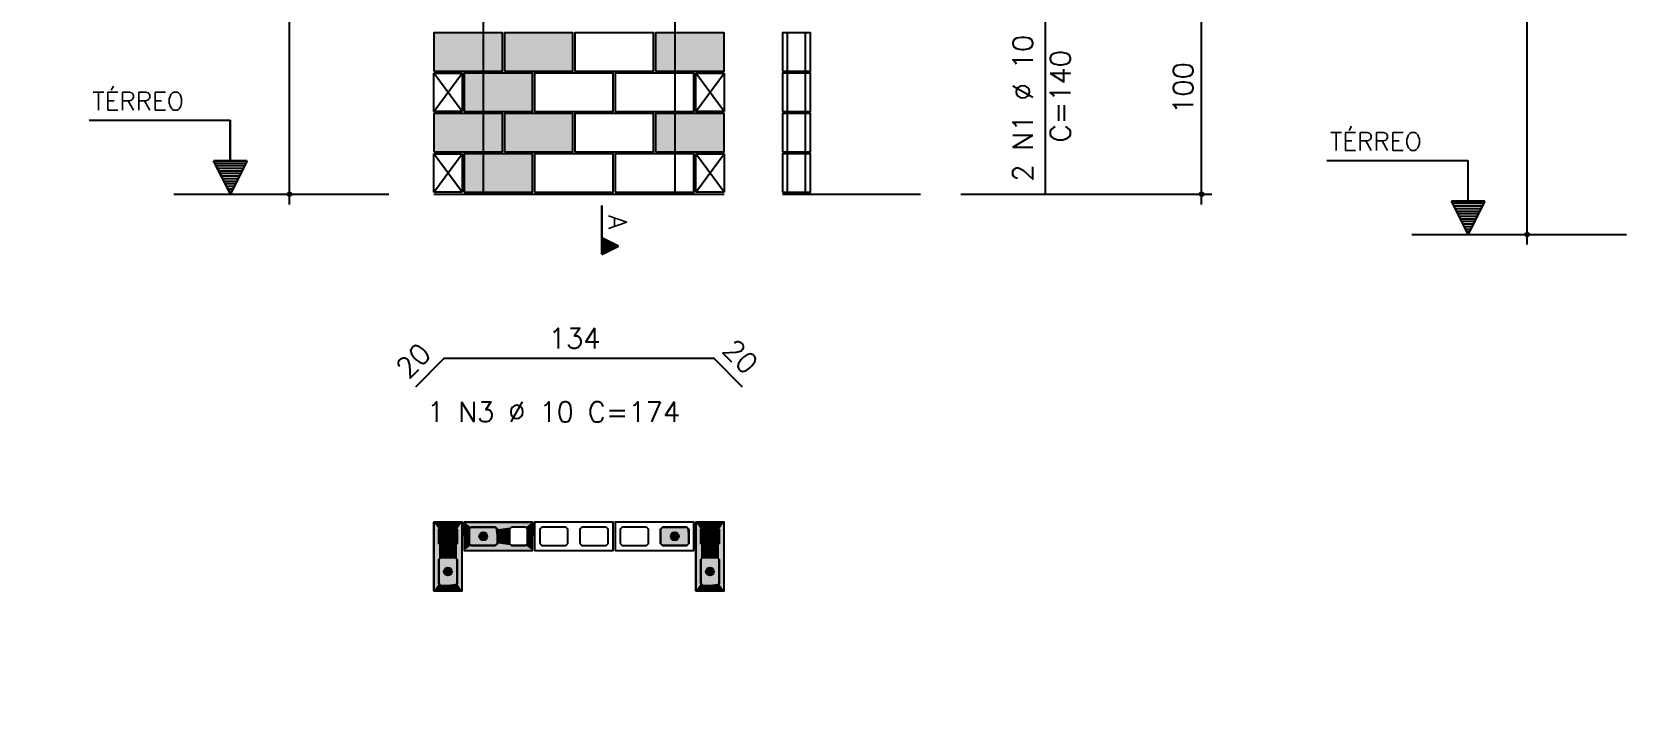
# Model space of a CAD drawing. Extents: x -1.9 to 86, y -1.6 to 60.9.
# Drawn here: x 22.69 to 38.54, y 44.03 to 50.63 of the extents above; entities that cross this region are included whole.
import ezdxf

# ---------------------------------------------------------------- set-up
doc = ezdxf.new("R2010")
doc.units = 0
doc.header["$MEASUREMENT"] = 0
for name, color, linetype in [('PENA_01', 1, 'CONTINUOUS'), ('PENA_02', 2, 'CONTINUOUS'), ('PENA_03', 3, 'CONTINUOUS'), ('PENA_05', 5, 'CONTINUOUS'), ('PENA_11', 252, 'CONTINUOUS'), ('PENA_21', 100, 'CONTINUOUS')]:
    doc.layers.add(name, color=color, linetype=linetype)
doc.styles.get("Standard").update_dxf_attribs({"font": 'ROMANS.SHX'})

msp = doc.modelspace()

# ---------------------------------------------------------------- linework, layer by layer
at = {"layer": 'PENA_01', "linetype": 'Continuous'}
for p, q in [((24.095941, 49.021519), (26.226805, 49.021519)), ((36.376084, 48.621719), (38.506948, 48.621719))]:
    msp.add_line(p, q, dxfattribs=at)
for points in [[(26.724297, 45.697607), (26.724297, 45.557607), (26.744297, 45.537607), (26.884297, 45.537607), (26.904297, 45.557607), (26.904297, 45.697607), (26.884297, 45.717607), (26.744297, 45.717607), (26.724297, 45.697607)], [(27.284297, 45.717607), (27.044297, 45.717607), (27.024297, 45.697607), (27.024297, 45.557607), (27.044297, 45.537607), (27.284297, 45.537607), (27.304297, 45.557607), (27.304297, 45.697607), (27.284297, 45.717607)], [(27.584297, 45.717607), (27.444297, 45.717607), (27.424297, 45.697607), (27.424297, 45.557607), (27.444297, 45.537607), (27.584297, 45.537607), (27.604297, 45.557607), (27.604297, 45.697607), (27.584297, 45.717607)], [(27.724297, 45.557607), (27.744297, 45.537607), (27.984297, 45.537607), (28.004297, 45.557607), (28.004297, 45.697607), (27.984297, 45.717607), (27.744297, 45.717607), (27.724297, 45.697607), (27.724297, 45.557607)], [(28.124297, 45.557607), (28.144297, 45.537607), (28.384297, 45.537607), (28.404297, 45.557607), (28.404297, 45.697607), (28.384297, 45.717607), (28.144297, 45.717607), (28.124297, 45.697607), (28.124297, 45.557607)], [(28.524297, 45.557607), (28.544297, 45.537607), (28.784297, 45.537607), (28.804297, 45.557607), (28.804297, 45.697607), (28.784297, 45.717607), (28.544297, 45.717607), (28.524297, 45.697607), (28.524297, 45.557607)], [(28.924297, 45.557607), (28.944297, 45.537607), (29.184297, 45.537607), (29.204297, 45.557607), (29.204297, 45.697607), (29.184297, 45.717607), (28.944297, 45.717607), (28.924297, 45.697607), (28.924297, 45.557607)], [(29.323774, 45.697607), (29.323774, 45.557607), (29.343774, 45.537607), (29.483774, 45.537607), (29.503774, 45.557607), (29.503774, 45.697607), (29.483774, 45.717607), (29.343774, 45.717607), (29.323774, 45.697607)], [(26.724297, 45.397607), (26.724297, 45.157607), (26.744297, 45.137607), (26.884297, 45.137607), (26.904297, 45.157607), (26.904297, 45.397607), (26.884297, 45.417607), (26.744297, 45.417607), (26.724297, 45.397607)], [(29.323774, 45.397607), (29.323774, 45.157607), (29.343774, 45.137607), (29.483774, 45.137607), (29.503774, 45.157607), (29.503774, 45.397607), (29.483774, 45.417607), (29.343774, 45.417607), (29.323774, 45.397607)]]:
    msp.add_lwpolyline(points, dxfattribs=at)
at = {"layer": 'PENA_02', "linetype": 'Continuous'}
for p, q in [((26.674297, 49.841519), (26.674297, 50.221519)), ((26.674297, 50.221519), (26.954297, 50.221519)), ((26.954297, 50.221519), (26.954297, 49.841519)), ((29.274297, 49.841519), (29.274297, 50.221519)), ((29.274297, 50.221519), (29.554297, 50.221519)), ((29.554297, 50.221519), (29.554297, 49.841519)), ((26.954297, 49.841519), (26.674297, 49.841519)), ((29.554297, 49.841519), (29.274297, 49.841519)), ((26.674297, 49.041519), (26.674297, 49.421519)), ((26.674297, 49.421519), (26.954297, 49.421519)), ((26.954297, 49.421519), (26.954297, 49.041519)), ((29.274297, 49.041519), (29.274297, 49.421519)), ((29.274297, 49.421519), (29.554297, 49.421519)), ((29.554297, 49.421519), (29.554297, 49.041519)), ((26.954297, 49.041519), (26.674297, 49.041519)), ((26.674297, 49.021519), (29.554297, 49.021519)), ((29.554297, 49.041519), (29.274297, 49.041519))]:
    msp.add_line(p, q, dxfattribs=at)
for points in [[(26.674297, 50.241519), (27.354297, 50.241519), (27.354297, 50.621519), (26.674297, 50.621519), (26.674297, 50.241519)], [(27.374297, 50.241519), (28.054297, 50.241519), (28.054297, 50.621519), (27.374297, 50.621519), (27.374297, 50.241519)], [(28.074297, 50.241519), (28.854297, 50.241519), (28.854297, 50.621519), (28.074297, 50.621519), (28.074297, 50.241519)], [(28.874297, 50.241519), (29.554297, 50.241519), (29.554297, 50.621519), (28.874297, 50.621519), (28.874297, 50.241519)], [(26.974297, 49.841519), (27.654297, 49.841519), (27.654297, 50.221519), (26.974297, 50.221519), (26.974297, 49.841519)], [(27.674297, 49.841519), (28.454297, 49.841519), (28.454297, 50.221519), (27.674297, 50.221519), (27.674297, 49.841519)], [(28.474297, 49.841519), (29.254297, 49.841519), (29.254297, 50.221519), (28.474297, 50.221519), (28.474297, 49.841519)], [(26.674297, 49.441519), (27.354297, 49.441519), (27.354297, 49.821519), (26.674297, 49.821519), (26.674297, 49.441519)], [(27.374297, 49.441519), (28.054297, 49.441519), (28.054297, 49.821519), (27.374297, 49.821519), (27.374297, 49.441519)], [(28.074297, 49.441519), (28.854297, 49.441519), (28.854297, 49.821519), (28.074297, 49.821519), (28.074297, 49.441519)], [(28.874297, 49.441519), (29.554297, 49.441519), (29.554297, 49.821519), (28.874297, 49.821519), (28.874297, 49.441519)], [(26.974297, 49.041519), (27.654297, 49.041519), (27.654297, 49.421519), (26.974297, 49.421519), (26.974297, 49.041519)], [(27.674297, 49.041519), (28.454297, 49.041519), (28.454297, 49.421519), (27.674297, 49.421519), (27.674297, 49.041519)], [(28.474297, 49.041519), (29.254297, 49.041519), (29.254297, 49.421519), (28.474297, 49.421519), (28.474297, 49.041519)], [(26.674297, 45.767607), (26.674297, 45.087607), (26.954297, 45.087607), (26.954297, 45.767607), (26.674297, 45.767607)], [(27.654297, 45.767607), (26.974297, 45.767607), (26.974297, 45.487607), (27.654297, 45.487607), (27.654297, 45.767607)], [(27.674297, 45.487607), (28.454297, 45.487607), (28.454297, 45.767607), (27.674297, 45.767607), (27.674297, 45.487607)], [(28.474297, 45.487607), (29.254297, 45.487607), (29.254297, 45.767607), (28.474297, 45.767607), (28.474297, 45.487607)], [(29.273774, 45.767607), (29.273774, 45.087607), (29.553774, 45.087607), (29.553774, 45.767607), (29.273774, 45.767607)]]:
    msp.add_lwpolyline(points, dxfattribs=at)
for centre, radius in [((25.242087, 49.021519), 0.02), ((25.242087, 49.021519), 0.01), ((34.292267, 49.021519), 0.02), ((34.292267, 49.021519), 0.01), ((37.52223, 48.621719), 0.02), ((37.52223, 48.621719), 0.01)]:
    msp.add_circle(centre, radius, dxfattribs=at)
at = {"layer": 'PENA_03', "linetype": 'Continuous'}
for p, q in [((25.242087, 48.920986), (25.242087, 54.961519)), ((34.292267, 48.920986), (34.292267, 54.861519)), ((37.52223, 48.521186), (37.52223, 54.561719)), ((30.182272, 50.241519), (30.182272, 50.621519)), ((30.362272, 50.241519), (30.362272, 50.621519)), ((26.954297, 49.841519), (26.674297, 50.221519)), ((26.674297, 49.841519), (26.954297, 50.221519)), ((29.554297, 49.841519), (29.274297, 50.221519)), ((29.274297, 49.841519), (29.554297, 50.221519)), ((30.182272, 49.841519), (30.182272, 50.221519)), ((30.362272, 49.841519), (30.362272, 50.221519)), ((30.182272, 49.441519), (30.182272, 49.821519)), ((30.362272, 49.441519), (30.362272, 49.821519)), ((24.65494, 49.753384), (23.25494, 49.753384)), ((24.65494, 49.353384), (24.65494, 49.753384)), ((24.65634, 49.353384), (24.65634, 49.754784)), ((24.65564, 49.021519), (24.489707, 49.353384)), ((24.489707, 49.353384), (24.65494, 49.353384)), ((24.65564, 49.024641), (24.491963, 49.351993)), ((24.819316, 49.351993), (24.491963, 49.351993)), ((24.808808, 49.327856), (24.50247, 49.327856)), ((24.821572, 49.353384), (24.65564, 49.021519)), ((24.819316, 49.351994), (24.65564, 49.02464)), ((24.65634, 49.353384), (24.821572, 49.353384)), ((26.954297, 49.041519), (26.674297, 49.421519)), ((26.674297, 49.041519), (26.954297, 49.421519)), ((29.554297, 49.041519), (29.274297, 49.421519)), ((29.274297, 49.041519), (29.554297, 49.421519)), ((30.182272, 49.041519), (30.182272, 49.421519)), ((30.362272, 49.041519), (30.362272, 49.421519)), ((36.935083, 49.353584), (35.535083, 49.353584)), ((36.935083, 48.953584), (36.935083, 49.353584)), ((36.936483, 48.953584), (36.936483, 49.354984)), ((24.796044, 49.302328), (24.515235, 49.302328)), ((24.78328, 49.2768), (24.527999, 49.2768)), ((24.770516, 49.251272), (24.540763, 49.251272)), ((24.757752, 49.225744), (24.553527, 49.225744)), ((24.744988, 49.200216), (24.566291, 49.200216)), ((24.732224, 49.174688), (24.579055, 49.174688)), ((24.71946, 49.14916), (24.591819, 49.14916)), ((24.706696, 49.123632), (24.604583, 49.123632)), ((24.693932, 49.098104), (24.617347, 49.098104)), ((24.681168, 49.072575), (24.630111, 49.072575)), ((24.668404, 49.047047), (24.642876, 49.047047)), ((30.132272, 49.021519), (31.502951, 49.021519)), ((31.902951, 49.021519), (34.392267, 49.021519)), ((28.340945, 48.910661), (28.340945, 48.424279)), ((28.341641, 48.589864), (28.341641, 48.910661)), ((36.935783, 48.621719), (36.76985, 48.953584)), ((36.76985, 48.953584), (36.935083, 48.953584)), ((36.935783, 48.624841), (36.772106, 48.952193)), ((37.099459, 48.952193), (36.772106, 48.952193)), ((37.088951, 48.928056), (36.782613, 48.928056)), ((37.076187, 48.902528), (36.795378, 48.902528)), ((37.063423, 48.877), (36.808142, 48.877)), ((37.050659, 48.851472), (36.820906, 48.851472)), ((37.101715, 48.953584), (36.935783, 48.621719)), ((37.099459, 48.952194), (36.935783, 48.62484)), ((36.936483, 48.953584), (37.101715, 48.953584)), ((37.037895, 48.825944), (36.83367, 48.825944)), ((37.025131, 48.800416), (36.846434, 48.800416)), ((37.012367, 48.774888), (36.859198, 48.774888)), ((36.999603, 48.74936), (36.871962, 48.74936)), ((36.986839, 48.723832), (36.884726, 48.723832)), ((36.974075, 48.698304), (36.89749, 48.698304)), ((28.506878, 48.507245), (28.34164, 48.589864)), ((28.341641, 48.425407), (28.341641, 48.589084)), ((28.505317, 48.507245), (28.341641, 48.589084)), ((28.353709, 48.430661), (28.353709, 48.58383)), ((28.366473, 48.437043), (28.366473, 48.577448)), ((28.379237, 48.443425), (28.379237, 48.571066)), ((28.392001, 48.449807), (28.392001, 48.564684)), ((28.404765, 48.456189), (28.404765, 48.558302)), ((28.417529, 48.462571), (28.417529, 48.55192)), ((28.430293, 48.468953), (28.430293, 48.545538)), ((28.443057, 48.475335), (28.443057, 48.539156)), ((28.455821, 48.481717), (28.455821, 48.532774)), ((28.468585, 48.488099), (28.468585, 48.526392)), ((28.48135, 48.494481), (28.48135, 48.52001)), ((36.961311, 48.672775), (36.910254, 48.672775)), ((36.948547, 48.647247), (36.923019, 48.647247)), ((28.340945, 48.424279), (28.506878, 48.507245)), ((28.34164, 48.425407), (28.505317, 48.507245)), ((28.494114, 48.500863), (28.494114, 48.513627))]:
    msp.add_line(p, q, dxfattribs=at)
for points in [[(30.132272, 50.241519), (30.412272, 50.241519), (30.412272, 50.621519), (30.132272, 50.621519), (30.132272, 50.241519)], [(30.132272, 49.841519), (30.412272, 49.841519), (30.412272, 50.221519), (30.132272, 50.221519), (30.132272, 49.841519)], [(30.132272, 49.441519), (30.412272, 49.441519), (30.412272, 49.821519), (30.132272, 49.821519), (30.132272, 49.441519)], [(30.132272, 49.041519), (30.412272, 49.041519), (30.412272, 49.421519), (30.132272, 49.421519), (30.132272, 49.041519)], [(26.904297, 45.557607), (26.884297, 45.537607), (26.744297, 45.537607), (26.724297, 45.557607), (26.724297, 45.697607), (26.744297, 45.717607), (26.884297, 45.717607), (26.904297, 45.697607), (26.904297, 45.557607)], [(27.304297, 45.557607), (27.284297, 45.537607), (27.044297, 45.537607), (27.024297, 45.557607), (27.024297, 45.697607), (27.044297, 45.717607), (27.284297, 45.717607), (27.304297, 45.697607), (27.304297, 45.557607)], [(29.204297, 45.557607), (29.184297, 45.537607), (28.944297, 45.537607), (28.924297, 45.557607), (28.924297, 45.697607), (28.944297, 45.717607), (29.184297, 45.717607), (29.204297, 45.697607), (29.204297, 45.557607)], [(29.503774, 45.557607), (29.483774, 45.537607), (29.343774, 45.537607), (29.323774, 45.557607), (29.323774, 45.697607), (29.343774, 45.717607), (29.483774, 45.717607), (29.503774, 45.697607), (29.503774, 45.557607)], [(26.744297, 45.137607), (26.724297, 45.157607), (26.724297, 45.397607), (26.744297, 45.417607), (26.884297, 45.417607), (26.904297, 45.397607), (26.904297, 45.157607), (26.884297, 45.137607), (26.744297, 45.137607)], [(29.343774, 45.137607), (29.323774, 45.157607), (29.323774, 45.397607), (29.343774, 45.417607), (29.483774, 45.417607), (29.503774, 45.397607), (29.503774, 45.157607), (29.483774, 45.137607), (29.343774, 45.137607)]]:
    msp.add_lwpolyline(points, dxfattribs=at)
for centre in [(26.814297, 45.627607), (27.164297, 45.627607), (29.064297, 45.627607), (29.413774, 45.627607), (26.814297, 45.277607), (29.413774, 45.277607)]:
    msp.add_circle(centre, 0.04, dxfattribs=at)
for points in [[(26.854297, 45.627607), (26.821243, 45.667), (26.794297, 45.662248)], [(26.854297, 45.627607), (26.844938, 45.653319), (26.821243, 45.667)], [(27.204297, 45.627607), (27.171243, 45.667), (27.144297, 45.662248)], [(27.204297, 45.627607), (27.194938, 45.653319), (27.171243, 45.667)], [(29.104297, 45.627607), (29.071243, 45.667), (29.044297, 45.662248)], [(29.104297, 45.627607), (29.094938, 45.653319), (29.071243, 45.667)], [(29.453774, 45.627607), (29.42072, 45.667), (29.393774, 45.662248)], [(29.453774, 45.627607), (29.444416, 45.653319), (29.42072, 45.667)], [(26.854297, 45.627607), (26.794297, 45.662248), (26.776709, 45.641288)], [(26.854297, 45.627607), (26.776709, 45.641288), (26.776709, 45.613927)], [(26.854297, 45.627607), (26.776709, 45.613927), (26.794297, 45.592966)], [(26.854297, 45.627607), (26.794297, 45.592966), (26.821243, 45.588215)], [(26.854297, 45.627607), (26.821243, 45.588215), (26.844938, 45.601896)], [(26.854297, 45.627607), (26.844938, 45.601896), (26.854297, 45.627607)], [(27.204297, 45.627607), (27.144297, 45.662248), (27.126709, 45.641288)], [(27.204297, 45.627607), (27.126709, 45.641288), (27.126709, 45.613927)], [(27.204297, 45.627607), (27.126709, 45.613927), (27.144297, 45.592966)], [(27.204297, 45.627607), (27.144297, 45.592966), (27.171243, 45.588215)], [(27.204297, 45.627607), (27.171243, 45.588215), (27.194938, 45.601896)], [(27.204297, 45.627607), (27.194938, 45.601896), (27.204297, 45.627607)], [(29.104297, 45.627607), (29.044297, 45.662248), (29.026709, 45.641288)], [(29.104297, 45.627607), (29.026709, 45.641288), (29.026709, 45.613927)], [(29.104297, 45.627607), (29.026709, 45.613927), (29.044297, 45.592966)], [(29.104297, 45.627607), (29.044297, 45.592966), (29.071243, 45.588215)], [(29.104297, 45.627607), (29.071243, 45.588215), (29.094938, 45.601896)], [(29.104297, 45.627607), (29.094938, 45.601896), (29.104297, 45.627607)], [(29.453774, 45.627607), (29.393774, 45.662248), (29.376186, 45.641288)], [(29.453774, 45.627607), (29.376186, 45.641288), (29.376186, 45.613927)], [(29.453774, 45.627607), (29.376186, 45.613927), (29.393774, 45.592966)], [(29.453774, 45.627607), (29.393774, 45.592966), (29.42072, 45.588215)], [(29.453774, 45.627607), (29.42072, 45.588215), (29.444416, 45.601896)], [(29.453774, 45.627607), (29.444416, 45.601896), (29.453774, 45.627607)], [(26.854297, 45.277607), (26.794297, 45.312248), (26.776709, 45.291288)], [(26.854297, 45.277607), (26.776709, 45.291288), (26.776709, 45.263927)], [(26.854297, 45.277607), (26.776709, 45.263927), (26.794297, 45.242966)], [(26.854297, 45.277607), (26.821243, 45.317), (26.794297, 45.312248)], [(26.854297, 45.277607), (26.794297, 45.242966), (26.821243, 45.238215)], [(26.854297, 45.277607), (26.844938, 45.303319), (26.821243, 45.317)], [(26.854297, 45.277607), (26.821243, 45.238215), (26.844938, 45.251896)], [(26.854297, 45.277607), (26.844938, 45.251896), (26.854297, 45.277607)], [(29.453774, 45.277607), (29.393774, 45.312248), (29.376186, 45.291288)], [(29.453774, 45.277607), (29.376186, 45.291288), (29.376186, 45.263927)], [(29.453774, 45.277607), (29.376186, 45.263927), (29.393774, 45.242966)], [(29.453774, 45.277607), (29.42072, 45.317), (29.393774, 45.312248)], [(29.453774, 45.277607), (29.393774, 45.242966), (29.42072, 45.238215)], [(29.453774, 45.277607), (29.444416, 45.303319), (29.42072, 45.317)], [(29.453774, 45.277607), (29.42072, 45.238215), (29.444416, 45.251896)], [(29.453774, 45.277607), (29.444416, 45.251896), (29.453774, 45.277607)]]:
    msp.add_solid(points, dxfattribs=at)
at = {"layer": 'PENA_05', "linetype": 'Continuous'}
for p, q in [((32.742593, 49.021519), (32.742593, 51.821519)), ((26.774297, 47.391231), (26.491454, 47.108388)), ((29.454297, 47.391231), (26.774297, 47.391231)), ((29.737139, 47.108388), (29.454297, 47.391231))]:
    msp.add_line(p, q, dxfattribs=at)
for points in [[(27.164297, 55.661519), (27.164297, 49.021519)], [(29.064297, 55.661519), (29.064297, 49.021519)]]:
    msp.add_lwpolyline(points, dxfattribs=at)
at = {"layer": 'PENA_11', "linetype": 'Continuous'}
for points in [[(26.904297, 45.557607), (26.724297, 45.697607), (26.744297, 45.717607)], [(26.904297, 45.557607), (26.724297, 45.557607), (26.724297, 45.697607)], [(26.904297, 45.557607), (26.744297, 45.717607), (26.884297, 45.717607)], [(26.904297, 45.557607), (26.884297, 45.717607), (26.904297, 45.697607)], [(26.904297, 45.557607), (26.904297, 45.697607), (26.904297, 45.557607)], [(27.304297, 45.557607), (27.024297, 45.697607), (27.044297, 45.717607)], [(27.304297, 45.557607), (27.024297, 45.557607), (27.024297, 45.697607)], [(27.304297, 45.557607), (27.044297, 45.717607), (27.284297, 45.717607)], [(27.304297, 45.557607), (27.284297, 45.717607), (27.304297, 45.697607)], [(27.304297, 45.557607), (27.304297, 45.697607), (27.304297, 45.557607)], [(29.204297, 45.557607), (28.924297, 45.697607), (28.944297, 45.717607)], [(29.204297, 45.557607), (28.924297, 45.557607), (28.924297, 45.697607)], [(29.204297, 45.557607), (28.944297, 45.717607), (29.184297, 45.717607)], [(29.204297, 45.557607), (29.184297, 45.717607), (29.204297, 45.697607)], [(29.204297, 45.557607), (29.204297, 45.697607), (29.204297, 45.557607)], [(29.503774, 45.557607), (29.323774, 45.697607), (29.343774, 45.717607)], [(29.503774, 45.557607), (29.323774, 45.557607), (29.323774, 45.697607)], [(29.503774, 45.557607), (29.343774, 45.717607), (29.483774, 45.717607)], [(29.503774, 45.557607), (29.483774, 45.717607), (29.503774, 45.697607)], [(29.503774, 45.557607), (29.503774, 45.697607), (29.503774, 45.557607)], [(26.904297, 45.557607), (26.744297, 45.537607), (26.724297, 45.557607)], [(26.904297, 45.557607), (26.884297, 45.537607), (26.744297, 45.537607)], [(27.304297, 45.557607), (27.044297, 45.537607), (27.024297, 45.557607)], [(27.304297, 45.557607), (27.284297, 45.537607), (27.044297, 45.537607)], [(29.204297, 45.557607), (28.944297, 45.537607), (28.924297, 45.557607)], [(29.204297, 45.557607), (29.184297, 45.537607), (28.944297, 45.537607)], [(29.503774, 45.557607), (29.343774, 45.537607), (29.323774, 45.557607)], [(29.503774, 45.557607), (29.483774, 45.537607), (29.343774, 45.537607)], [(26.744297, 45.137607), (26.724297, 45.397607), (26.744297, 45.417607)], [(26.744297, 45.137607), (26.724297, 45.157607), (26.724297, 45.397607)], [(26.744297, 45.137607), (26.744297, 45.417607), (26.884297, 45.417607)], [(26.744297, 45.137607), (26.884297, 45.417607), (26.904297, 45.397607)], [(26.744297, 45.137607), (26.904297, 45.397607), (26.904297, 45.157607)], [(29.343774, 45.137607), (29.323774, 45.397607), (29.343774, 45.417607)], [(29.343774, 45.137607), (29.323774, 45.157607), (29.323774, 45.397607)], [(29.343774, 45.137607), (29.343774, 45.417607), (29.483774, 45.417607)], [(29.343774, 45.137607), (29.483774, 45.417607), (29.503774, 45.397607)], [(29.343774, 45.137607), (29.503774, 45.397607), (29.503774, 45.157607)], [(26.744297, 45.137607), (26.904297, 45.157607), (26.884297, 45.137607)], [(26.744297, 45.137607), (26.884297, 45.137607), (26.744297, 45.137607)], [(29.343774, 45.137607), (29.503774, 45.157607), (29.483774, 45.137607)], [(29.343774, 45.137607), (29.483774, 45.137607), (29.343774, 45.137607)]]:
    msp.add_solid(points, dxfattribs=at)
at = {"layer": 'PENA_21', "linetype": 'Continuous'}
for points in [[(26.674297, 50.241519), (27.354297, 50.241519), (27.354297, 50.621519), (26.674297, 50.621519), (26.674297, 50.241519)], [(27.374297, 50.241519), (28.054297, 50.241519), (28.054297, 50.621519), (27.374297, 50.621519), (27.374297, 50.241519)], [(28.874297, 50.241519), (29.554297, 50.241519), (29.554297, 50.621519), (28.874297, 50.621519), (28.874297, 50.241519)], [(26.974297, 49.841519), (27.654297, 49.841519), (27.654297, 50.221519), (26.974297, 50.221519), (26.974297, 49.841519)], [(26.674297, 49.441519), (27.354297, 49.441519), (27.354297, 49.821519), (26.674297, 49.821519), (26.674297, 49.441519)], [(27.374297, 49.441519), (28.054297, 49.441519), (28.054297, 49.821519), (27.374297, 49.821519), (27.374297, 49.441519)], [(28.874297, 49.441519), (29.554297, 49.441519), (29.554297, 49.821519), (28.874297, 49.821519), (28.874297, 49.441519)], [(26.974297, 49.041519), (27.654297, 49.041519), (27.654297, 49.421519), (26.974297, 49.421519), (26.974297, 49.041519)], [(26.814297, 45.767607), (26.814297, 45.717607), (26.744297, 45.717607), (26.724297, 45.697607), (26.724297, 45.557607), (26.744297, 45.537607), (26.814297, 45.537607), (26.814297, 45.417607), (26.744297, 45.417607), (26.724297, 45.397607), (26.724297, 45.157607), (26.744297, 45.137607), (26.814297, 45.137607), (26.814297, 45.087607), (26.674297, 45.087607), (26.674297, 45.767607), (26.814297, 45.767607)], [(26.814297, 45.767607), (26.814297, 45.717607), (26.884297, 45.717607), (26.904297, 45.697607), (26.904297, 45.557607), (26.884297, 45.537607), (26.814297, 45.537607), (26.814297, 45.417607), (26.884297, 45.417607), (26.904297, 45.397607), (26.904297, 45.157607), (26.884297, 45.137607), (26.814297, 45.137607), (26.814297, 45.087607), (26.954297, 45.087607), (26.954297, 45.767607), (26.814297, 45.767607)], [(27.654297, 45.627607), (27.604297, 45.627607), (27.604297, 45.697607), (27.584297, 45.717607), (27.444297, 45.717607), (27.424297, 45.697607), (27.424297, 45.627607), (27.304297, 45.627607), (27.304297, 45.697607), (27.284297, 45.717607), (27.044297, 45.717607), (27.024297, 45.697607), (27.024297, 45.627607), (26.974297, 45.627607), (26.974297, 45.767607), (27.654297, 45.767607), (27.654297, 45.627607)], [(29.413774, 45.767607), (29.413774, 45.717607), (29.343774, 45.717607), (29.323774, 45.697607), (29.323774, 45.557607), (29.343774, 45.537607), (29.413774, 45.537607), (29.413774, 45.417607), (29.343774, 45.417607), (29.323774, 45.397607), (29.323774, 45.157607), (29.343774, 45.137607), (29.413774, 45.137607), (29.413774, 45.087607), (29.273774, 45.087607), (29.273774, 45.767607), (29.413774, 45.767607)], [(29.413774, 45.767607), (29.413774, 45.717607), (29.483774, 45.717607), (29.503774, 45.697607), (29.503774, 45.557607), (29.483774, 45.537607), (29.413774, 45.537607), (29.413774, 45.417607), (29.483774, 45.417607), (29.503774, 45.397607), (29.503774, 45.157607), (29.483774, 45.137607), (29.413774, 45.137607), (29.413774, 45.087607), (29.553774, 45.087607), (29.553774, 45.767607), (29.413774, 45.767607)], [(27.654297, 45.627607), (27.604297, 45.627607), (27.604297, 45.557607), (27.584297, 45.537607), (27.444297, 45.537607), (27.424297, 45.557607), (27.424297, 45.627607), (27.304297, 45.627607), (27.304297, 45.557607), (27.284297, 45.537607), (27.044297, 45.537607), (27.024297, 45.557607), (27.024297, 45.627607), (26.974297, 45.627607), (26.974297, 45.487607), (27.654297, 45.487607), (27.654297, 45.627607)]]:
    msp.add_lwpolyline(points, dxfattribs=at)
for points in [[(26.674297, 50.241519), (27.354297, 50.241519), (27.354297, 50.621519)], [(26.674297, 50.241519), (27.354297, 50.621519), (26.674297, 50.621519)], [(26.674297, 50.241519), (26.674297, 50.621519), (26.674297, 50.241519)], [(27.374297, 50.241519), (28.054297, 50.241519), (28.054297, 50.621519)], [(27.374297, 50.241519), (28.054297, 50.621519), (27.374297, 50.621519)], [(27.374297, 50.241519), (27.374297, 50.621519), (27.374297, 50.241519)], [(28.874297, 50.241519), (29.554297, 50.241519), (29.554297, 50.621519)], [(28.874297, 50.241519), (29.554297, 50.621519), (28.874297, 50.621519)], [(28.874297, 50.241519), (28.874297, 50.621519), (28.874297, 50.241519)], [(26.974297, 49.841519), (27.654297, 49.841519), (27.654297, 50.221519)], [(26.974297, 49.841519), (27.654297, 50.221519), (26.974297, 50.221519)], [(26.974297, 49.841519), (26.974297, 50.221519), (26.974297, 49.841519)], [(26.674297, 49.441519), (27.354297, 49.441519), (27.354297, 49.821519)], [(26.674297, 49.441519), (27.354297, 49.821519), (26.674297, 49.821519)], [(26.674297, 49.441519), (26.674297, 49.821519), (26.674297, 49.441519)], [(27.374297, 49.441519), (28.054297, 49.441519), (28.054297, 49.821519)], [(27.374297, 49.441519), (28.054297, 49.821519), (27.374297, 49.821519)], [(27.374297, 49.441519), (27.374297, 49.821519), (27.374297, 49.441519)], [(28.874297, 49.441519), (29.554297, 49.441519), (29.554297, 49.821519)], [(28.874297, 49.441519), (29.554297, 49.821519), (28.874297, 49.821519)], [(28.874297, 49.441519), (28.874297, 49.821519), (28.874297, 49.441519)], [(26.974297, 49.041519), (27.654297, 49.041519), (27.654297, 49.421519)], [(26.974297, 49.041519), (27.654297, 49.421519), (26.974297, 49.421519)], [(26.974297, 49.041519), (26.974297, 49.421519), (26.974297, 49.041519)], [(26.744297, 45.717607), (26.724297, 45.697607), (26.674297, 45.767607)], [(26.744297, 45.717607), (26.674297, 45.767607), (26.814297, 45.767607)], [(26.674297, 45.767607), (26.724297, 45.697607), (26.674297, 45.087607)], [(26.674297, 45.087607), (26.724297, 45.697607), (26.724297, 45.157607)], [(26.724297, 45.157607), (26.724297, 45.697607), (26.724297, 45.557607)], [(26.744297, 45.717607), (26.814297, 45.767607), (26.814297, 45.717607)], [(26.954297, 45.767607), (26.814297, 45.767607), (26.884297, 45.717607)], [(26.884297, 45.717607), (26.814297, 45.767607), (26.814297, 45.717607)], [(26.904297, 45.697607), (26.954297, 45.767607), (26.884297, 45.717607)], [(26.954297, 45.087607), (26.954297, 45.767607), (26.904297, 45.697607)], [(26.904297, 45.557607), (26.954297, 45.087607), (26.904297, 45.697607)], [(27.654297, 45.767607), (27.044297, 45.717607), (26.974297, 45.767607)], [(27.044297, 45.717607), (27.024297, 45.697607), (26.974297, 45.767607)], [(26.974297, 45.767607), (27.024297, 45.697607), (26.974297, 45.627607)], [(27.024297, 45.697607), (27.024297, 45.627607), (26.974297, 45.627607)], [(27.284297, 45.717607), (27.044297, 45.717607), (27.654297, 45.767607)], [(27.304297, 45.697607), (27.284297, 45.717607), (27.654297, 45.767607)], [(27.654297, 45.767607), (27.444297, 45.717607), (27.304297, 45.697607)], [(27.304297, 45.627607), (27.304297, 45.697607), (27.444297, 45.717607)], [(27.304297, 45.627607), (27.444297, 45.717607), (27.424297, 45.697607)], [(27.304297, 45.627607), (27.424297, 45.697607), (27.424297, 45.627607)], [(27.654297, 45.767607), (27.584297, 45.717607), (27.444297, 45.717607)], [(27.654297, 45.767607), (27.604297, 45.697607), (27.584297, 45.717607)], [(27.654297, 45.767607), (27.654297, 45.627607), (27.604297, 45.627607)], [(27.654297, 45.767607), (27.604297, 45.627607), (27.604297, 45.697607)], [(29.343774, 45.717607), (29.323774, 45.697607), (29.273774, 45.767607)], [(29.343774, 45.717607), (29.273774, 45.767607), (29.413774, 45.767607)], [(29.273774, 45.767607), (29.323774, 45.697607), (29.273774, 45.087607)], [(29.273774, 45.087607), (29.323774, 45.697607), (29.323774, 45.157607)], [(29.323774, 45.157607), (29.323774, 45.697607), (29.323774, 45.557607)], [(29.343774, 45.717607), (29.413774, 45.767607), (29.413774, 45.717607)], [(29.553774, 45.767607), (29.413774, 45.767607), (29.483774, 45.717607)], [(29.483774, 45.717607), (29.413774, 45.767607), (29.413774, 45.717607)], [(29.503774, 45.697607), (29.553774, 45.767607), (29.483774, 45.717607)], [(29.553774, 45.087607), (29.553774, 45.767607), (29.503774, 45.697607)], [(29.503774, 45.557607), (29.553774, 45.087607), (29.503774, 45.697607)], [(26.724297, 45.157607), (26.724297, 45.397607), (26.724297, 45.557607)], [(26.744297, 45.537607), (26.724297, 45.397607), (26.724297, 45.557607)], [(26.744297, 45.537607), (26.744297, 45.417607), (26.724297, 45.397607)], [(26.814297, 45.537607), (26.744297, 45.417607), (26.744297, 45.537607)], [(26.814297, 45.537607), (26.814297, 45.417607), (26.744297, 45.417607)], [(26.814297, 45.537607), (26.884297, 45.417607), (26.884297, 45.537607)], [(26.814297, 45.537607), (26.814297, 45.417607), (26.884297, 45.417607)], [(26.884297, 45.537607), (26.904297, 45.397607), (26.904297, 45.557607)], [(26.884297, 45.417607), (26.904297, 45.397607), (26.884297, 45.537607)], [(26.904297, 45.397607), (26.954297, 45.087607), (26.904297, 45.557607)], [(27.024297, 45.627607), (26.974297, 45.627607), (26.974297, 45.487607)], [(27.024297, 45.627607), (26.974297, 45.487607), (27.024297, 45.557607)], [(27.044297, 45.537607), (27.024297, 45.557607), (26.974297, 45.487607)], [(27.044297, 45.537607), (26.974297, 45.487607), (27.654297, 45.487607)], [(27.044297, 45.537607), (27.654297, 45.487607), (27.284297, 45.537607)], [(27.304297, 45.557607), (27.284297, 45.537607), (27.654297, 45.487607)], [(27.304297, 45.557607), (27.424297, 45.557607), (27.424297, 45.627607)], [(27.304297, 45.557607), (27.424297, 45.627607), (27.304297, 45.627607)], [(27.304297, 45.557607), (27.654297, 45.487607), (27.444297, 45.537607)], [(27.304297, 45.557607), (27.444297, 45.537607), (27.424297, 45.557607)], [(27.444297, 45.537607), (27.654297, 45.487607), (27.584297, 45.537607)], [(27.604297, 45.557607), (27.584297, 45.537607), (27.654297, 45.487607)], [(27.604297, 45.557607), (27.654297, 45.487607), (27.654297, 45.627607)], [(27.604297, 45.557607), (27.654297, 45.627607), (27.604297, 45.627607)], [(29.323774, 45.157607), (29.323774, 45.397607), (29.323774, 45.557607)], [(29.343774, 45.537607), (29.323774, 45.397607), (29.323774, 45.557607)], [(29.343774, 45.537607), (29.343774, 45.417607), (29.323774, 45.397607)], [(29.413774, 45.537607), (29.343774, 45.417607), (29.343774, 45.537607)], [(29.413774, 45.537607), (29.413774, 45.417607), (29.343774, 45.417607)], [(29.413774, 45.537607), (29.483774, 45.417607), (29.483774, 45.537607)], [(29.413774, 45.537607), (29.413774, 45.417607), (29.483774, 45.417607)], [(29.483774, 45.537607), (29.503774, 45.397607), (29.503774, 45.557607)], [(29.483774, 45.417607), (29.503774, 45.397607), (29.483774, 45.537607)], [(29.503774, 45.397607), (29.553774, 45.087607), (29.503774, 45.557607)], [(26.904297, 45.397607), (26.904297, 45.157607), (26.954297, 45.087607)], [(29.503774, 45.397607), (29.503774, 45.157607), (29.553774, 45.087607)], [(26.744297, 45.137607), (26.674297, 45.087607), (26.724297, 45.157607)], [(26.814297, 45.087607), (26.674297, 45.087607), (26.744297, 45.137607)], [(26.814297, 45.137607), (26.814297, 45.087607), (26.744297, 45.137607)], [(26.884297, 45.137607), (26.814297, 45.137607), (26.954297, 45.087607)], [(26.814297, 45.137607), (26.814297, 45.087607), (26.954297, 45.087607)], [(26.904297, 45.157607), (26.884297, 45.137607), (26.954297, 45.087607)], [(29.343774, 45.137607), (29.273774, 45.087607), (29.323774, 45.157607)], [(29.413774, 45.087607), (29.273774, 45.087607), (29.343774, 45.137607)], [(29.413774, 45.137607), (29.413774, 45.087607), (29.343774, 45.137607)], [(29.483774, 45.137607), (29.413774, 45.137607), (29.553774, 45.087607)], [(29.413774, 45.137607), (29.413774, 45.087607), (29.553774, 45.087607)], [(29.503774, 45.157607), (29.483774, 45.137607), (29.553774, 45.087607)]]:
    msp.add_solid(points, dxfattribs=at)

# ---------------------------------------------------------------- texts
at = {"layer": 'PENA_03', "linetype": 'Continuous'}
for s, height, rotation, p in [('2 N1 %%c 10', 0.2, 90, (32.618306, 49.146071)), ('C=140', 0.2, 90, (32.990122, 49.535323)), ('100', 0.2, 90, (34.208489, 49.817766)), ('A', 0.18, 270, (28.407974, 48.814107)), ('20', 0.2, 45, (26.420743, 47.179099)), ('20', 0.2, 315, (29.525007, 47.461941))]:
    msp.add_text(s, height=height, rotation=rotation, dxfattribs=at).set_placement(p)
for s, height, p in [('TÉRREO', 0.18, (23.285211, 49.855258)), ('TÉRREO', 0.18, (35.565354, 49.455458)), ('134', 0.2, (27.814297, 47.491231)), ('1 N3 %%c 10 C=174', 0.2, (26.606932, 46.761877))]:
    msp.add_text(s, height=height, dxfattribs=at).set_placement(p)

doc.saveas('drawing.dxf')
